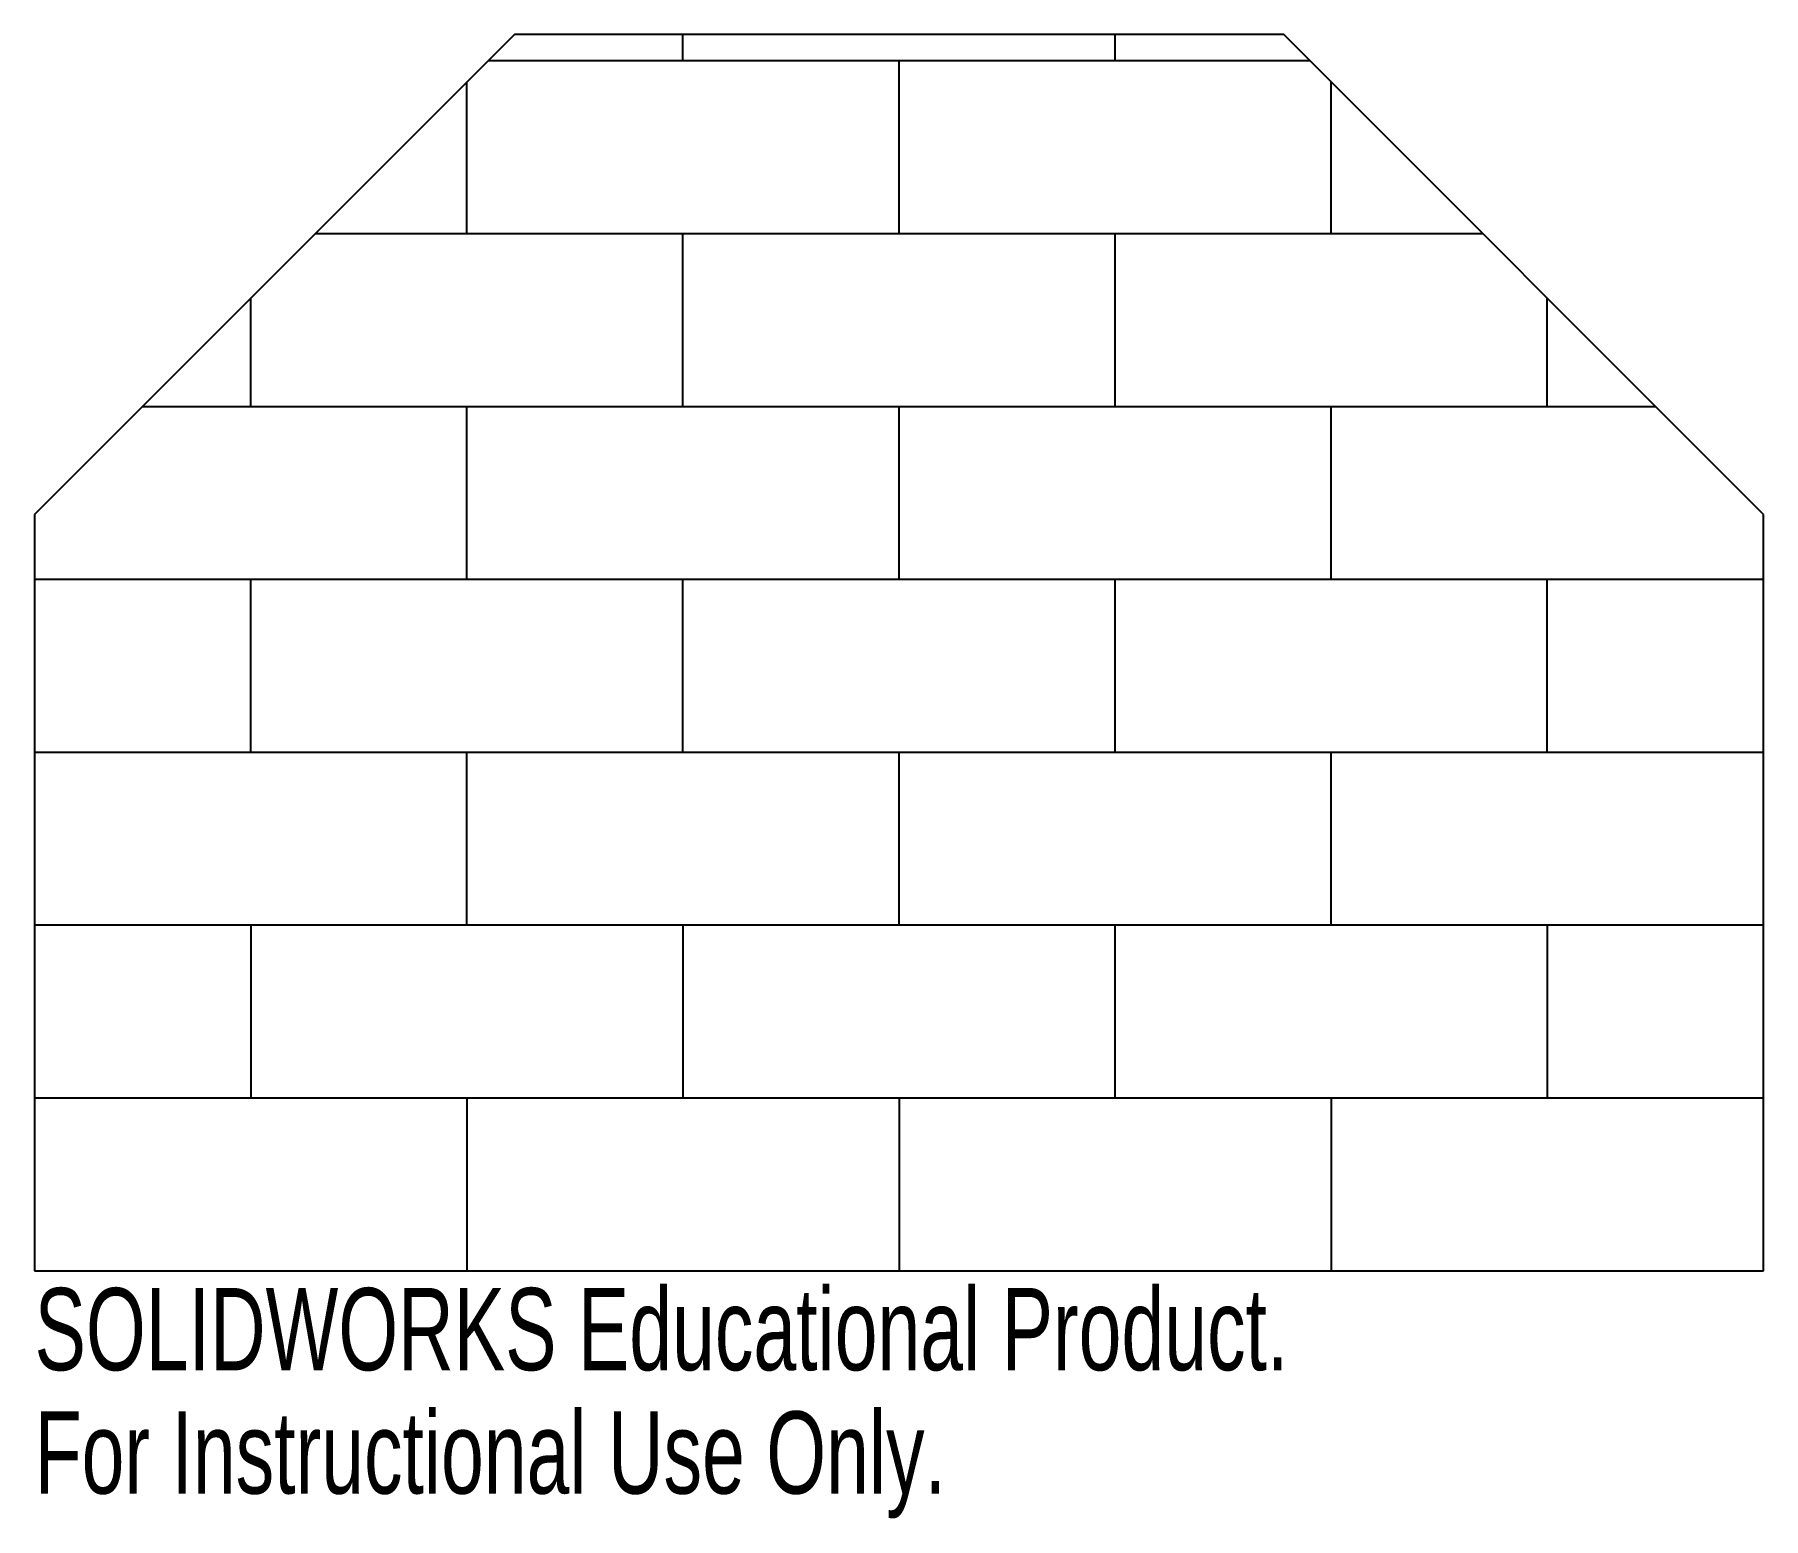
# Model space of a CAD drawing. Header units: inches. Extents: x 0 to 4, y -0.57 to 2.86.
import ezdxf

# ---------------------------------------------------------------- set-up
doc = ezdxf.new("R2010")
doc.units = ezdxf.units.IN
doc.header["$MEASUREMENT"] = 0
doc.styles.add('SLDTEXTSTYLE0', font='TXT', dxfattribs={"width": 0.7})

msp = doc.modelspace()

# ---------------------------------------------------------------- linework, layer by layer
at = {"color": 7, "linetype": 'Continuous', "lineweight": 25}
for p, q in [((1.1102, 2.8602), (0, 1.75)), ((2.89, 2.8603), (1.1102, 2.8602)), ((4, 1.75), (2.89, 2.8603)), ((0, 1.75), (0, 0)), ((4, 0), (4, 1.75)), ((0, 0), (4, 0))]:
    msp.add_line(p, q, dxfattribs=at)
at = {"color": 7, "linetype": 'Continuous'}
for p, q in [((1.5, 2.8), (1.5, 2.8602)), ((2.5, 2.8), (2.5, 2.8603)), ((1.05, 2.8), (2.9503, 2.8)), ((2.0001, 2.4), (2.0001, 2.8)), ((1, 2.4), (1, 2.75)), ((3, 2.4), (3, 2.7503)), ((0.65, 2.4), (3.3502, 2.4)), ((1.5, 2), (1.5, 2.4)), ((2.5, 2), (2.5, 2.4)), ((0.5, 2), (0.5, 2.25)), ((3.5, 2), (3.5, 2.2501)), ((0.25, 2), (3.7501, 2)), ((1, 1.6), (1, 2)), ((2, 1.6), (2, 2)), ((3, 1.6), (3, 2)), ((0, 1.6), (4, 1.6)), ((0.5, 1.2), (0.5, 1.6)), ((1.5, 1.2), (1.5, 1.6)), ((2.5, 1.2), (2.5, 1.6)), ((3.5, 1.2), (3.5, 1.6)), ((0, 1.2), (4, 1.2)), ((1, 0.8), (1, 1.2)), ((2, 0.8), (2, 1.2)), ((3, 0.8), (3, 1.2)), ((0, 0.8), (4, 0.8)), ((0.5, 0.8), (0.5, 0.4)), ((1.5, 0.8), (1.5, 0.4)), ((2.5, 0.4), (2.5, 0.8)), ((3.5, 0.8), (3.5, 0.4)), ((0, 0.4), (4, 0.4)), ((1, 0.4), (1, 0)), ((2, 0.4), (2, 0)), ((3, 0.4), (3, 0))]:
    msp.add_line(p, q, dxfattribs=at)

# ---------------------------------------------------------------- texts
at = {"color": 7, "linetype": 'Continuous', "char_height": 0.1903, "attachment_point": 1, "style": 'SLDTEXTSTYLE0'}
for s, insert in [('SOLIDWORKS Educational Product.', (0, -0.0401)), ('For Instructional Use Only.', (0, -0.3256))]:
    msp.add_mtext(s, dxfattribs=dict(at, insert=insert))

doc.saveas('drawing.dxf')
